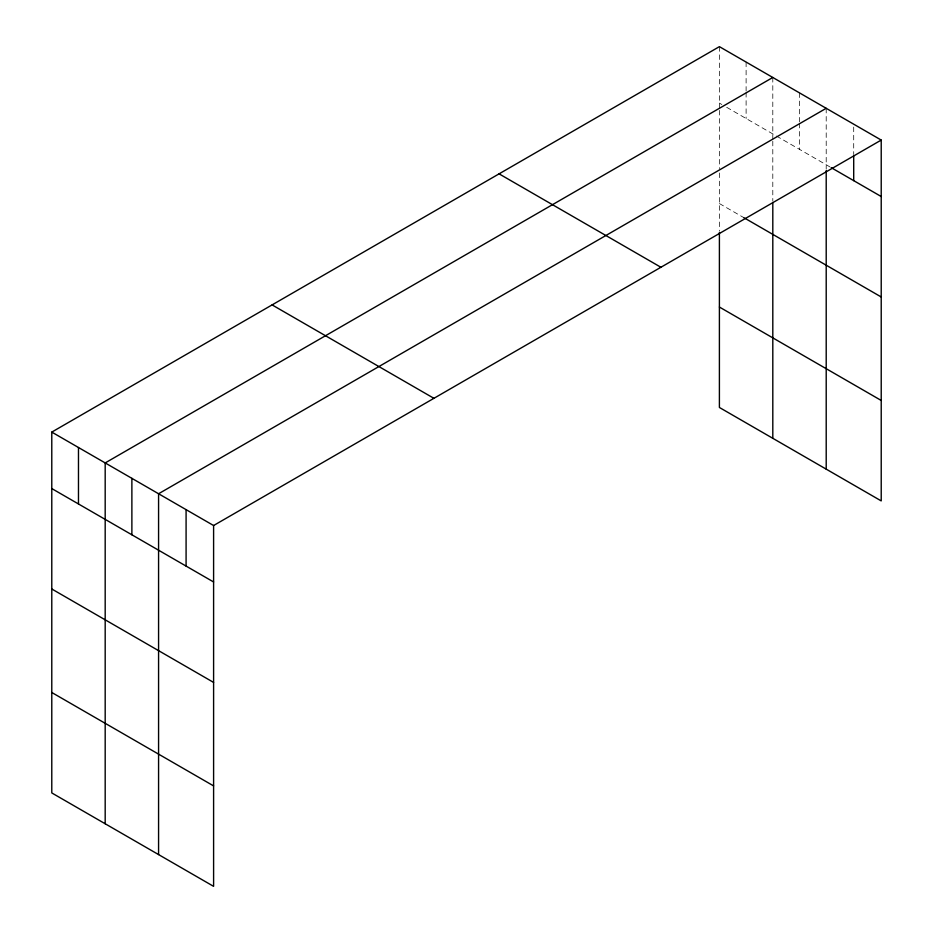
<?xml version="1.0" encoding="UTF-8"?>
<svg xmlns="http://www.w3.org/2000/svg" width="933" height="933" viewBox="0 0 933 933"><rect width="100%" height="100%" fill="white"/><g stroke="black" fill="none" stroke-linecap="round" stroke-linejoin="round"><path stroke-width="0.7" stroke-dasharray="4.67 3.5" d="M719.401 103.108L721.827 104.508M726.69 107.307L775.23 135.332M776.443 136.031L829.95 166.925M719.401 203.546L743.683 217.564M853.707 127.086L853.707 154.586M826.206 108.31L826.206 169.13M799.499 92.892L799.499 121.85M799.499 123.296L799.499 149.35M772.804 77.474L772.804 139.752M772.804 141.21L772.804 200.898M746.108 62.068L746.108 91.014M746.108 92.46L746.108 118.514M719.401 46.65L719.401 108.928M719.401 110.386L719.401 168.616M719.401 172.978L719.401 230.859"/><path stroke-width="1.4" d="M51.782 432.096L213.599 525.524L213.599 886.35L51.782 792.933L51.782 432.096L719.401 46.65L881.219 140.067L881.219 500.904L719.401 407.476L719.401 232.294M772.804 77.474L105.184 462.931L105.184 823.757M826.206 108.31L158.575 493.755L158.575 854.581M213.599 525.524L881.219 140.067M831.198 167.648L881.219 196.525M743.683 217.564L881.219 296.974M499.085 173.853L660.902 267.27M719.401 307.039L881.219 400.455M272.098 304.904L433.915 398.321M51.782 488.554L213.599 581.97M51.782 588.991L213.599 682.42M51.782 692.484L213.599 785.901M853.707 156.033L853.707 180.64M826.206 170.587L826.206 469.136M772.804 202.356L772.804 438.312M186.087 509.64L186.087 566.086M131.88 478.337L131.88 534.796M78.477 447.513L78.477 503.972"/></g></svg>
